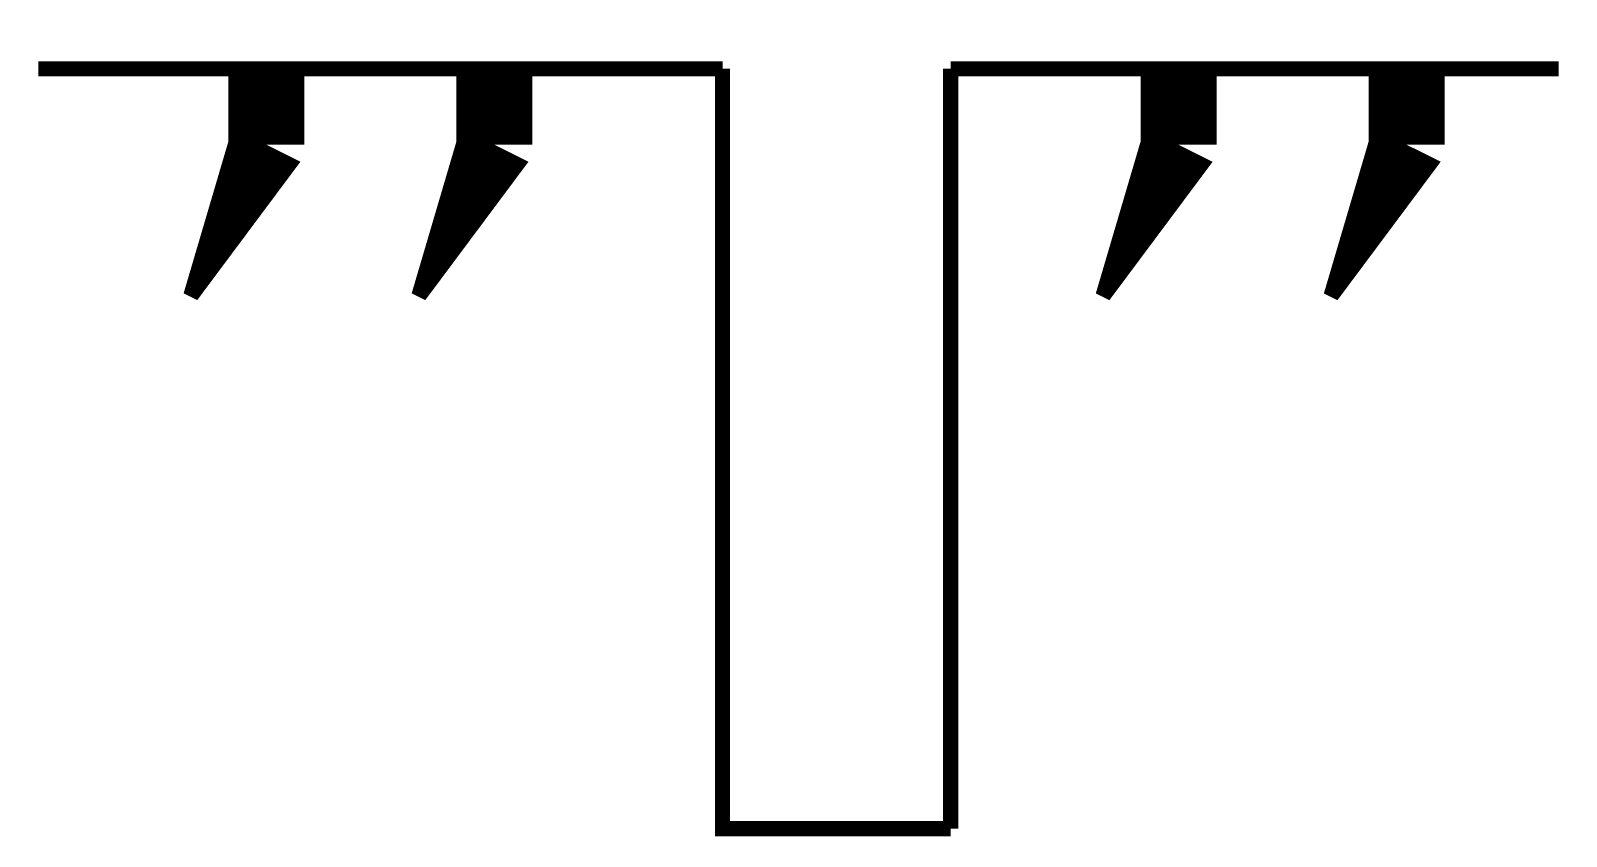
# Model space of a CAD drawing. Extents: x 2.5 to 12.6, y 1 to 6.3.
import ezdxf

# ---------------------------------------------------------------- set-up
doc = ezdxf.new("R2010")
doc.units = 0
doc.header["$MEASUREMENT"] = 0
doc.layers.get('0').update_dxf_attribs({"linetype": 'CONTINUOUS'})

msp = doc.modelspace()

# ---------------------------------------------------------------- linework, layer by layer
for points, const_width in [([(4.049, 5.539), (4.049, 6.039)], 0.5), ([(5.549, 5.539), (5.549, 6.039)], 0.5), ([(10.049, 5.539), (10.049, 6.039)], 0.5), ([(11.549, 5.539), (11.549, 6.039)], 0.5), ([(2.549, 6.039), (7.049, 6.039)], 0.1), ([(7.049, 6.039), (7.049, 1.039), (8.549, 1.039)], 0.1), ([(8.549, 1.039), (8.549, 6.039)], 0.1), ([(8.549, 6.039), (12.549, 6.039)], 0.1)]:
    msp.add_lwpolyline(points, dxfattribs=dict(const_width=const_width))
for points in [[(3.549, 4.539, 0.1, 0.5, 0), (4.049, 5.539, 0.5, 0.5, 0)], [(5.049, 4.539, 0.1, 0.5, 0), (5.549, 5.539, 0.5, 0.5, 0)], [(9.549, 4.539, 0.1, 0.5, 0), (10.049, 5.539, 0.5, 0.5, 0)], [(11.049, 4.539, 0.1, 0.5, 0), (11.549, 5.539, 0.5, 0.5, 0)]]:
    msp.add_lwpolyline(points, format="xyseb")

doc.saveas('drawing.dxf')
